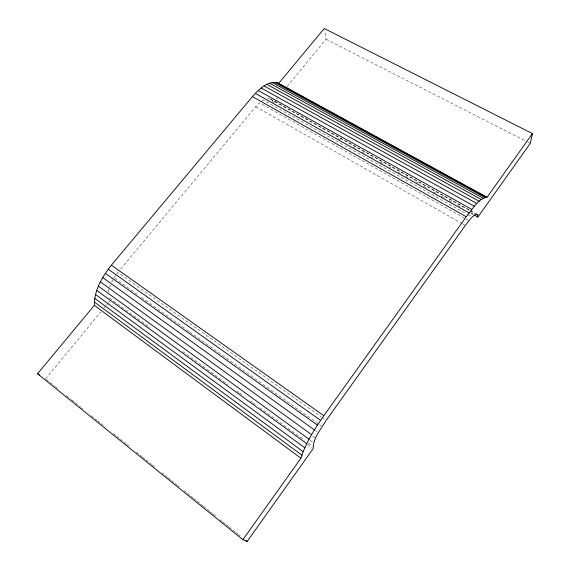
<?xml version="1.0" encoding="UTF-8"?>
<svg xmlns="http://www.w3.org/2000/svg" width="570" height="570" viewBox="0 0 570 570"><rect width="100%" height="100%" fill="white"/><g stroke="black" fill="none" stroke-linecap="round" stroke-linejoin="round"><path stroke-width="0.43" stroke-dasharray="2.85 2.14" d="M108.499 291.968L109.013 288.719M109.575 287.173L110.416 284.858M111.727 281.922L112.86 279.841M113.993 277.761L116.394 274.455M116.879 273.792L117.84 272.474L321.095 416.812M45.607 378.815L100.769 312.032M104.146 307.942L105.835 305.898M106.398 305.221L108.086 303.176M108.649 302.492L109.775 301.131M273.5 102.935L278.588 96.772M287.073 86.505L326.104 39.259L324.544 30.153M120.676 269.061L255.759 106.697L259.521 102.785L465.077 218.51M262.036 100.961L263.29 100.049L466.752 214.064M267.537 98.681L269.781 98.717M326.104 39.259L527.122 141.766M527.913 142.165L530.285 143.376M270.558 99.151L469.758 210.244M470.535 210.672L475.18 213.266M270.351 99.08L469.21 210.138M469.986 210.572L475.423 213.6M338.209 138.56L340.539 139.857M353.735 147.231L355.288 148.1M362.278 151.998L364.608 153.302M371.59 157.206L373.143 158.068M380.133 161.973L382.463 163.276M389.445 167.174L390.999 168.043M397.988 171.948L400.318 173.244M405.747 176.28L408.854 178.018M415.844 181.923L418.173 183.219M423.603 186.255L426.709 187.993M433.699 191.891L436.029 193.194M441.458 196.23L444.564 197.961M449.224 200.562L453.884 203.169M457.76 205.335L462.42 207.936M470.963 212.703L473.285 214.007M470.849 213.194L473.171 214.519M467.528 214.498L471.411 216.671M465.854 218.951L468.184 220.262M255.759 106.697L461.501 223.205M462.277 223.647L465.369 225.399M321.815 417.326L325.449 419.905M114.713 278.274L137.114 294.284M141.446 297.383L186.24 329.41M186.96 329.923L189.133 331.476M189.853 331.989L321.352 425.997M315.573 430.507L317.02 431.547M312.738 436.114L314.897 437.674M310.13 440.311L313.008 442.398M109.412 298.11L150.402 327.985M182.763 351.576L228.064 384.593M236.692 390.885L238.851 392.459M239.571 392.979L241.73 394.554M250.358 400.845L252.517 402.42M253.237 402.94L255.388 404.515M259.706 407.657L304.287 440.154M308.605 443.303L312.923 446.445M307.501 444.344L311.811 447.493M46.298 379.378L55.297 386.645M55.995 387.201L57.378 388.32M66.376 395.587L71.229 399.499M71.92 400.062L74.691 402.299M75.383 402.855L80.926 407.329M81.617 407.885L82.999 409.003M91.314 415.715L96.85 420.19M97.541 420.745L100.313 422.983M101.004 423.539L105.158 426.894M113.473 433.606L116.244 435.836M116.936 436.399L119.707 438.636M120.398 439.192L125.934 443.667M126.633 444.222L129.397 446.46M136.323 452.053L141.866 456.527M142.557 457.083L145.329 459.32M146.02 459.876L151.563 464.351M152.254 464.913L155.026 467.144M161.951 472.737L164.716 474.974M165.414 475.53L167.487 477.211M168.178 477.767L170.95 480.004M171.641 480.567L174.413 482.797M175.104 483.36L177.185 485.034M177.876 485.597L179.258 486.716M184.11 490.628L186.882 492.865M187.573 493.421L190.344 495.658M191.036 496.214L193.109 497.895M193.807 498.451L196.572 500.688M197.27 501.251L200.034 503.488M200.733 504.044L202.806 505.718M203.497 506.281L209.732 511.311M210.423 511.867L212.503 513.549M213.194 514.104L215.966 516.342M220.12 519.697L222.2 521.372M222.891 521.935L225.663 524.172M226.354 524.728L228.428 526.402M229.126 526.965L235.353 531.995M236.051 532.558L238.125 534.232M238.816 534.788L240.205 535.907M272.061 100.177L273.137 102.222"/><path stroke-width="0.85" d="M532.451 133.587L530.285 143.376L477.838 217.12L477.745 214.904L476.734 214.135C471.589 216.059 468.747 221.388 465.369 225.399L326.175 420.418C321.045 429.082 313.016 438.002 313.236 448.533L247.131 541.5L242.87 539.648L37.549 373.721L94.328 305.363C94.1 290.329 102.272 276.578 111.378 265.192L252.424 96.615C258.823 89.561 268.178 79.558 278.694 83.362L487.036 197.27L532.451 133.587L324.259 28.5L278.694 83.362M242.87 539.648L300.946 458.216C305.691 442.726 314.711 428.961 323.831 415.722L466.253 216.75C472.33 210.066 477.418 198.766 487.036 197.27M276.749 82.621L486.025 197.07M274.569 82.337L484.721 197.37M272.182 82.529L483.146 198.175M269.61 83.199L481.301 199.486M266.895 84.346L479.22 201.288M264.067 85.956L476.926 203.561M261.167 88.022L474.447 206.283M258.231 90.509L471.818 209.411M476.199 214.035L477.745 214.904M473.955 214.933L477.838 217.12M255.303 93.387L469.074 212.916M252.424 96.615L466.253 216.75M37.549 373.721L39.75 375.11M111.378 265.192L323.831 415.722M108.243 269.168L320.575 420.396M105.329 273.315L317.419 425.156M102.693 277.569L314.426 429.93M100.363 281.879L311.626 434.654M98.382 286.176L309.068 439.249M96.765 290.394L306.781 443.659M95.539 294.476L304.8 447.813M94.72 298.367L303.162 451.661M94.314 302.014L301.865 455.145M94.328 305.363L300.946 458.216M245.741 540.381L247.131 541.5"/></g></svg>
